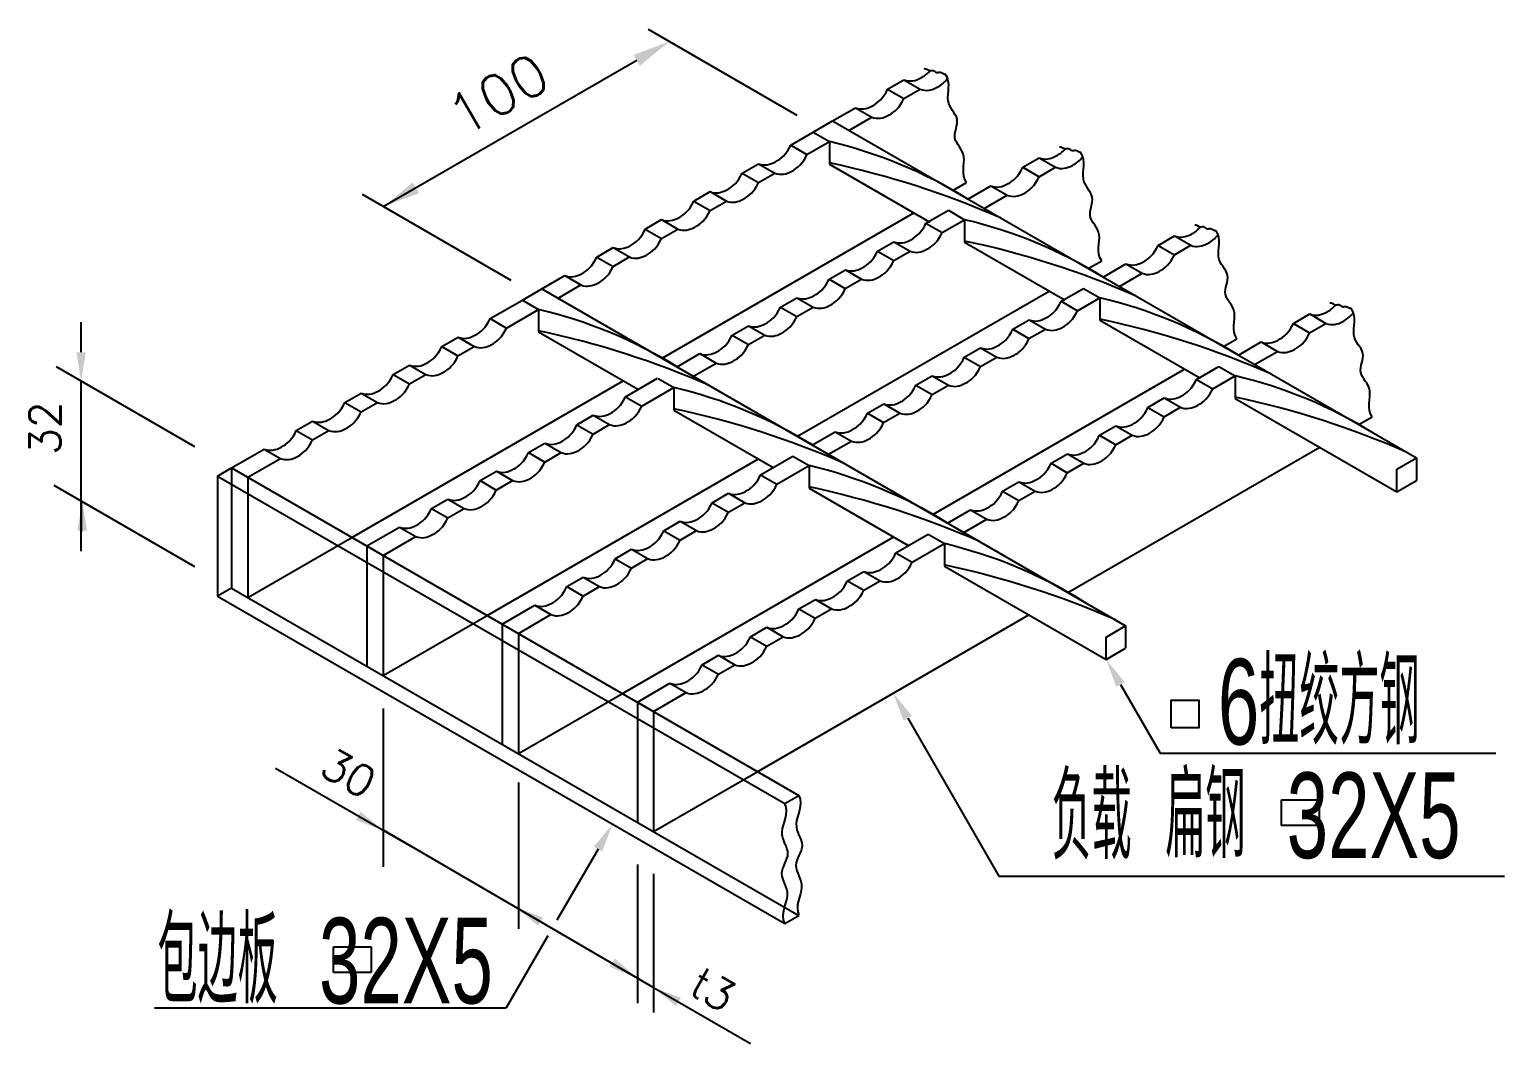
# Model space of a CAD drawing. Extents: x 148 to 221443, y -36682 to 6758.
# Drawn here: x 45783 to 47505, y -35720 to -34535 of the extents above; entities that cross this region are included whole.
import ezdxf
from ezdxf.enums import TextEntityAlignment as Align

# ---------------------------------------------------------------- set-up
doc = ezdxf.new("R2010")
doc.units = 0
doc.header["$LTSCALE"] = 10
doc.header["$MEASUREMENT"] = 0
for name, color, linetype in [('2', 4, 'Continuous'), ('3', 255, 'Continuous'), ('9', 6, 'Continuous')]:
    doc.layers.add(name, color=color, linetype=linetype)
doc.styles.add('HZ', font='ROMS.SHX', dxfattribs={"width": 0.75, "bigfont": 'GBCBIG.SHX'})
doc.styles.add('SIMPLEX', font='simplex.shx')

msp = doc.modelspace()

# ---------------------------------------------------------------- linework, layer by layer
for p, q in [((46784.7133, -34604.924), (46803.8087, -34593.8993)), ((46784.7133, -34604.924), (46803.8087, -34593.8993)), ((46784.7133, -34604.924), (46803.7051, -34615.8889)), ((46803.7051, -34615.8889), (46822.8005, -34604.8642)), ((46803.7051, -34615.8889), (46822.8005, -34604.8642)), ((46803.8087, -34593.8993), (46822.8005, -34604.8642)), ((46720.5072, -34641.9934), (46747.2162, -34626.573)), ((46739.499, -34652.9583), (46766.208, -34637.5379)), ((46747.2162, -34626.573), (46766.208, -34637.5379)), ((46671.5283, -34670.2714), (46697.7171, -34655.1513)), ((46697.7171, -34655.1513), (46720.5072, -34641.9934)), ((46697.7171, -34655.1513), (46709.1121, -34648.5724)), ((46697.7171, -34655.1513), (46716.7088, -34666.1162)), ((46720.5072, -34641.9934), (47402.2519, -35035.5989)), ((46671.5283, -34670.2714), (46690.5201, -34681.2363)), ((46690.5201, -34681.2363), (46716.7088, -34666.1162)), ((46716.7088, -34666.1162), (46716.7088, -34692.432)), ((46942.6663, -34696.1182), (46961.7616, -34685.0935)), ((46942.6663, -34696.1182), (46961.7616, -34685.0935)), ((46961.7616, -34685.0935), (46980.7534, -34696.0584)), ((46614.9358, -34702.9451), (46634.0312, -34691.9203)), ((46614.9358, -34702.9451), (46633.9276, -34713.91)), ((46633.9276, -34713.91), (46653.023, -34702.8853)), ((46634.0312, -34691.9203), (46653.023, -34702.8853)), ((46716.7088, -34692.432), (46834.1259, -34760.2228)), ((46942.6663, -34696.1182), (46961.6581, -34707.0831)), ((46961.6581, -34707.0831), (46980.7534, -34696.0584)), ((46961.6581, -34707.0831), (46980.7534, -34696.0584)), ((46558.3434, -34735.6188), (46577.4387, -34724.594)), ((46577.4387, -34724.594), (46596.4305, -34735.5589)), ((46861.0464, -34723.1338), (46876.7861, -34714.0464)), ((46878.4602, -34733.1876), (46905.1691, -34717.7672)), ((46905.1691, -34717.7672), (46924.1609, -34728.7321)), ((46558.3434, -34735.6188), (46577.3351, -34746.5837)), ((46577.3351, -34746.5837), (46596.4305, -34735.5589)), ((46897.4519, -34744.1525), (46924.1609, -34728.7321)), ((46501.7509, -34768.2924), (46520.8462, -34757.2677)), ((46520.8462, -34757.2677), (46539.838, -34768.2326)), ((46521.4915, -34919.1759), (46815.4661, -34749.4496)), ((46829.4813, -34761.4656), (46855.67, -34746.3455)), ((46848.4731, -34772.4305), (46874.6618, -34757.3104)), ((46855.67, -34746.3455), (46874.6618, -34757.3104)), ((46874.6618, -34757.3104), (46874.6618, -34783.6262)), ((46501.7509, -34768.2924), (46520.7427, -34779.2574)), ((46520.7427, -34779.2574), (46539.838, -34768.2326)), ((46829.4813, -34761.4656), (46848.4731, -34772.4305)), ((47100.6192, -34787.3124), (47119.7146, -34776.2877)), ((47100.6192, -34787.3124), (47119.7146, -34776.2877)), ((47119.7146, -34776.2877), (47138.7064, -34787.2526)), ((46445.1584, -34800.9661), (46464.2537, -34789.9414)), ((46464.2537, -34789.9414), (46483.2455, -34800.9063)), ((46772.8888, -34794.1392), (46791.9842, -34783.1145)), ((46772.8888, -34794.1392), (46791.8806, -34805.1042)), ((46791.8806, -34805.1042), (46810.976, -34794.0794)), ((46791.9842, -34783.1145), (46810.976, -34794.0794)), ((46874.6618, -34783.6262), (46992.0789, -34851.417)), ((47100.6192, -34787.3124), (47119.611, -34798.2773)), ((47119.611, -34798.2773), (47138.7064, -34787.2526)), ((47119.611, -34798.2773), (47138.7064, -34787.2526)), ((46445.1584, -34800.9661), (46464.1502, -34811.931)), ((46464.1502, -34811.931), (46483.2455, -34800.9063)), ((47018.9994, -34814.328), (47034.7391, -34805.2406)), ((47036.4131, -34824.3818), (47063.1221, -34808.9613)), ((47063.1221, -34808.9613), (47082.1139, -34819.9263)), ((46380.9523, -34838.0355), (46407.6613, -34822.6151)), ((46407.6613, -34822.6151), (46426.653, -34833.58)), ((46716.2963, -34826.8129), (46735.3917, -34815.7882)), ((46716.2963, -34826.8129), (46735.2881, -34837.7778)), ((46735.2881, -34837.7778), (46754.3835, -34826.7531)), ((46735.3917, -34815.7882), (46754.3835, -34826.7531)), ((47055.4049, -34835.3467), (47082.1139, -34819.9263)), ((46358.1621, -34851.1934), (46380.9523, -34838.0355)), ((46364.524, -34847.5204), (46380.9523, -34838.0355)), ((46380.9523, -34838.0355), (47062.6969, -35231.641)), ((46399.9441, -34849.0005), (46426.653, -34833.58)), ((46679.4444, -35010.3701), (46973.4191, -34840.6437)), ((46987.4343, -34852.6597), (47013.623, -34837.5397)), ((47013.623, -34837.5397), (47032.6148, -34848.5046)), ((46320.5783, -34872.8925), (46358.1621, -34851.1934)), ((46339.5701, -34883.8574), (46377.1539, -34862.1584)), ((46358.1621, -34851.1934), (46377.1539, -34862.1584)), ((46377.1539, -34862.1584), (46377.1539, -34888.4741)), ((46659.7038, -34859.4866), (46678.7992, -34848.4619)), ((46659.7038, -34859.4866), (46678.6956, -34870.4515)), ((46678.6956, -34870.4515), (46697.791, -34859.4268)), ((46678.7992, -34848.4619), (46697.791, -34859.4268)), ((46987.4343, -34852.6597), (47006.426, -34863.6247)), ((47006.426, -34863.6247), (47032.6148, -34848.5046)), ((47032.6148, -34848.5046), (47032.6148, -34874.8204)), ((46320.5783, -34872.8925), (46339.5701, -34883.8574)), ((46930.8418, -34885.3334), (46949.9371, -34874.3087)), ((46949.9371, -34874.3087), (46968.9289, -34885.2736)), ((47032.6148, -34874.8204), (47150.0318, -34942.6112)), ((47258.5722, -34878.5066), (47277.6676, -34867.4818)), ((47258.5722, -34878.5066), (47277.6676, -34867.4818)), ((47258.5722, -34878.5066), (47277.564, -34889.4715)), ((47277.564, -34889.4715), (47296.6593, -34878.4467)), ((47277.564, -34889.4715), (47296.6593, -34878.4467)), ((47277.6676, -34867.4818), (47296.6593, -34878.4467)), ((46263.9858, -34905.5661), (46283.0812, -34894.5414)), ((46283.0812, -34894.5414), (46302.073, -34905.5063)), ((46377.1539, -34888.4741), (46493.8063, -34955.8234)), ((46603.1113, -34892.1603), (46622.2067, -34881.1356)), ((46603.1113, -34892.1603), (46622.1031, -34903.1252)), ((46622.1031, -34903.1252), (46641.1985, -34892.1005)), ((46622.2067, -34881.1356), (46641.1985, -34892.1005)), ((46930.8418, -34885.3334), (46949.8336, -34896.2983)), ((46949.8336, -34896.2983), (46968.9289, -34885.2736)), ((47176.9523, -34905.5221), (47192.692, -34896.4348)), ((46263.9858, -34905.5661), (46282.9776, -34916.5311)), ((46282.9776, -34916.5311), (46302.073, -34905.5063)), ((46538.9052, -34929.2297), (46565.6142, -34913.8093)), ((46565.6142, -34913.8093), (46584.606, -34924.7742)), ((46874.2493, -34918.0071), (46893.3446, -34906.9824)), ((46893.3446, -34906.9824), (46912.3364, -34917.9473)), ((47194.3661, -34915.576), (47221.0751, -34900.1555)), ((47213.3579, -34926.5409), (47240.0669, -34911.1204)), ((47221.0751, -34900.1555), (47240.0669, -34911.1204)), ((46207.3934, -34938.2398), (46226.4887, -34927.2151)), ((46226.4887, -34927.2151), (46245.4805, -34938.18)), ((46557.897, -34940.1946), (46584.606, -34924.7742)), ((46837.3974, -35101.5643), (47131.372, -34931.8379)), ((46874.2493, -34918.0071), (46893.2411, -34928.972)), ((46893.2411, -34928.972), (46912.3364, -34917.9473)), ((47145.3872, -34943.8539), (47171.5759, -34928.7339)), ((47171.5759, -34928.7339), (47190.5677, -34939.6988)), ((46159.1464, -35128.3759), (46475.9112, -34945.4917)), ((46207.3934, -34938.2398), (46226.3851, -34949.2047)), ((46226.3851, -34949.2047), (46245.4805, -34938.18)), ((46478.5313, -34964.0866), (46516.1151, -34942.3876)), ((46516.6311, -34942.6855), (46535.1069, -34953.3525)), ((46817.6568, -34950.6808), (46836.7522, -34939.6561)), ((46836.7522, -34939.6561), (46855.7439, -34950.621)), ((47145.3872, -34943.8539), (47164.379, -34954.8188)), ((47164.379, -34954.8188), (47190.5677, -34939.6988)), ((47190.5677, -34939.6988), (47190.5677, -34966.0146)), ((46150.8009, -34970.9135), (46169.8962, -34959.8888)), ((46169.8962, -34959.8888), (46188.888, -34970.8537)), ((46478.5313, -34964.0866), (46497.5231, -34975.0515)), ((46497.5231, -34975.0515), (46535.1069, -34953.3525)), ((46535.1069, -34953.3525), (46535.1069, -34979.6683)), ((46817.6568, -34950.6808), (46836.6486, -34961.6457)), ((46836.6486, -34961.6457), (46855.7439, -34950.621)), ((47088.7947, -34976.5276), (47107.8901, -34965.5029)), ((47107.8901, -34965.5029), (47126.8819, -34976.4678)), ((47190.5677, -34966.0146), (47379.4617, -35075.0726)), ((46150.8009, -34970.9135), (46169.7927, -34981.8784)), ((46169.7927, -34981.8784), (46188.888, -34970.8537)), ((46535.1069, -34979.6683), (46651.71, -35046.9892)), ((46761.0643, -34983.3545), (46780.1597, -34972.3298)), ((46761.0643, -34983.3545), (46780.0561, -34994.3194)), ((46780.0561, -34994.3194), (46799.1515, -34983.2947)), ((46780.1597, -34972.3298), (46799.1515, -34983.2947)), ((47088.7947, -34976.5276), (47107.7865, -34987.4925)), ((47107.7865, -34987.4925), (47126.8819, -34976.4678)), ((46094.2084, -35003.5872), (46113.3037, -34992.5625)), ((46113.3037, -34992.5625), (46132.2955, -35003.5274)), ((46421.9388, -34996.7603), (46441.0342, -34985.7356)), ((46421.9388, -34996.7603), (46440.9306, -35007.7252)), ((46440.9306, -35007.7252), (46460.026, -34996.7005)), ((46441.0342, -34985.7356), (46460.026, -34996.7005)), ((47032.2022, -35009.2013), (47051.2976, -34998.1766)), ((47051.2976, -34998.1766), (47070.2894, -35009.1415)), ((47334.9053, -34996.7163), (47350.645, -34987.629)), ((46094.2084, -35003.5872), (46113.2002, -35014.5521)), ((46113.2002, -35014.5521), (46132.2955, -35003.5274)), ((46365.3463, -35029.434), (46384.4417, -35018.4093)), ((46384.4417, -35018.4093), (46403.4335, -35029.3742)), ((46696.8582, -35020.4239), (46723.5672, -35005.0035)), ((46715.85, -35031.3888), (46742.559, -35015.9684)), ((46723.5672, -35005.0035), (46742.559, -35015.9684)), ((47032.2022, -35009.2013), (47051.194, -35020.1662)), ((47051.194, -35020.1662), (47070.2894, -35009.1415)), ((46018.6072, -35047.2356), (46056.7113, -35025.2362)), ((46056.7113, -35025.2362), (46075.703, -35036.2011)), ((46365.3463, -35029.434), (46384.3381, -35040.3989)), ((46384.3381, -35040.3989), (46403.4335, -35029.3742)), ((46636.4843, -35055.2808), (46674.068, -35033.5818)), ((46674.068, -35033.5818), (46693.0598, -35044.5467)), ((46975.6098, -35041.875), (46994.7051, -35030.8503)), ((46994.7051, -35030.8503), (47013.6969, -35041.8152)), ((46995.3504, -35192.7584), (47289.325, -35023.0321)), ((46002.179, -35056.7204), (46018.6072, -35047.2356)), ((46018.6072, -35047.2356), (46681.1672, -35429.7648)), ((46037.599, -35058.2005), (46075.703, -35036.2011)), ((46308.7538, -35062.1077), (46327.8492, -35051.083)), ((46317.0994, -35219.5701), (46633.8642, -35036.6859)), ((46327.8492, -35051.083), (46346.841, -35062.0479)), ((46655.476, -35066.2457), (46693.0598, -35044.5467)), ((46693.0598, -35044.5467), (46693.0598, -35070.8625)), ((46975.6098, -35041.875), (46994.6015, -35052.8399)), ((46994.6015, -35052.8399), (47013.6969, -35041.8152)), ((46002.179, -35056.7204), (46664.739, -35439.2496)), ((46002.179, -35056.7204), (46002.179, -35197.0713)), ((46308.7538, -35062.1077), (46327.7456, -35073.0726)), ((46327.7456, -35073.0726), (46346.841, -35062.0479)), ((46636.4843, -35055.2808), (46655.476, -35066.2457)), ((46919.0173, -35074.5487), (46938.1126, -35063.524)), ((46938.1126, -35063.524), (46957.1044, -35074.4889)), ((46252.1613, -35094.7814), (46271.2567, -35083.7567)), ((46271.2567, -35083.7567), (46290.2485, -35094.7216)), ((46579.8918, -35087.9545), (46598.9871, -35076.9298)), ((46598.9871, -35076.9298), (46617.9789, -35087.8947)), ((46693.0598, -35070.8625), (46809.663, -35138.1834)), ((46919.0173, -35074.5487), (46938.0091, -35085.5136)), ((46938.0091, -35085.5136), (46957.1044, -35074.4889)), ((46252.1613, -35094.7814), (46271.1531, -35105.7463)), ((46271.1531, -35105.7463), (46290.2485, -35094.7216)), ((46579.8918, -35087.9545), (46598.8836, -35098.9194)), ((46598.8836, -35098.9194), (46617.9789, -35087.8947)), ((46854.8112, -35111.6181), (46881.5201, -35096.1977)), ((46881.5201, -35096.1977), (46900.5119, -35107.1626)), ((46176.5602, -35138.4298), (46214.6642, -35116.4304)), ((46214.6642, -35116.4304), (46233.656, -35127.3953)), ((46523.2993, -35120.6282), (46542.3946, -35109.6035)), ((46523.2993, -35120.6282), (46542.2911, -35131.5931)), ((46542.2911, -35131.5931), (46561.3864, -35120.5684)), ((46542.3946, -35109.6035), (46561.3864, -35120.5684)), ((46873.8029, -35122.583), (46900.5119, -35107.1626)), ((46176.5602, -35138.4298), (46195.5519, -35149.3947)), ((46195.5519, -35149.3947), (46233.656, -35127.3953)), ((46475.0523, -35310.7643), (46791.8171, -35127.8801)), ((46794.4372, -35146.475), (46832.021, -35124.776)), ((46813.429, -35157.4399), (46851.0128, -35135.7409)), ((46832.021, -35124.776), (46851.0128, -35135.7409)), ((46851.0128, -35135.7409), (46851.0128, -35162.0567)), ((46466.7068, -35153.3019), (46485.8022, -35142.2772)), ((46466.7068, -35153.3019), (46485.6986, -35164.2668)), ((46485.6986, -35164.2668), (46504.7939, -35153.2421)), ((46485.8022, -35142.2772), (46504.7939, -35153.2421)), ((46794.4372, -35146.475), (46813.429, -35157.4399)), ((46737.8447, -35179.1487), (46756.9401, -35168.124)), ((46756.9401, -35168.124), (46775.9319, -35179.0889)), ((46851.0128, -35162.0567), (47039.9068, -35271.1147)), ((46410.1143, -35185.9756), (46429.2097, -35174.9509)), ((46410.1143, -35185.9756), (46429.1061, -35196.9405)), ((46429.1061, -35196.9405), (46448.2015, -35185.9158)), ((46429.2097, -35174.9509), (46448.2015, -35185.9158)), ((46737.8447, -35179.1487), (46756.8365, -35190.1136)), ((46756.8365, -35190.1136), (46775.9319, -35179.0889)), ((46002.179, -35197.0713), (46664.739, -35579.6005)), ((46334.5131, -35229.6239), (46372.6172, -35207.6245)), ((46372.6172, -35207.6245), (46391.609, -35218.5895)), ((46681.2522, -35211.8224), (46700.3476, -35200.7977)), ((46700.3476, -35200.7977), (46719.3394, -35211.7626)), ((46353.5049, -35240.5889), (46391.609, -35218.5895)), ((46633.0053, -35401.9585), (46949.7701, -35219.0742)), ((46681.2522, -35211.8224), (46700.244, -35222.7873)), ((46700.244, -35222.7873), (46719.3394, -35211.7626)), ((46334.5131, -35229.6239), (46353.5049, -35240.5889)), ((46624.6598, -35244.4961), (46643.7551, -35233.4714)), ((46643.7551, -35233.4714), (46662.7469, -35244.4363)), ((46624.6598, -35244.4961), (46643.6515, -35255.461)), ((46643.6515, -35255.461), (46662.7469, -35244.4363)), ((46568.0673, -35277.1698), (46587.1626, -35266.145)), ((46587.1626, -35266.145), (46606.1544, -35277.11)), ((46568.0673, -35277.1698), (46587.0591, -35288.1347)), ((46587.0591, -35288.1347), (46606.1544, -35277.11)), ((46492.4661, -35320.8181), (46530.5701, -35298.8187)), ((46511.4579, -35331.783), (46549.5619, -35309.7836)), ((46530.5701, -35298.8187), (46549.5619, -35309.7836)), ((46492.4661, -35320.8181), (46511.4579, -35331.783))]:
    msp.add_line(p, q)
at = {"color": 3, "linetype": 'Continuous'}
msp.add_line((46137.7013, -35606.7198), (46181.615, -35606.7198), dxfattribs=at)
for centre, radius, start, end in [((46589.7594, -35200.8491), 549.5957, 58.3117847, 76.6448125), ((46503.8444, -35697.8069), 1029.0295, 66.3618151, 78.0616321), ((46747.7123, -35292.0433), 549.5957, 58.3117847, 76.6448125), ((46661.7974, -35789.0011), 1029.0295, 66.3618151, 78.0616321), ((46250.2044, -35396.8913), 549.5957, 58.3117847, 76.6448125), ((46905.6653, -35383.2375), 549.5957, 58.3117847, 76.6448125), ((46819.7503, -35880.1953), 1029.0295, 66.3618151, 78.0616321), ((46164.2895, -35893.849), 1029.0295, 66.3618151, 78.0616321), ((47063.6183, -35474.4317), 549.5957, 58.3117847, 76.6448125), ((46408.1574, -35488.0854), 549.5957, 58.3117847, 76.6448125), ((46977.7033, -35971.3895), 1029.0295, 66.3618151, 78.0616321), ((46322.2425, -35985.0432), 1029.0295, 66.3618151, 78.0616321), ((46566.1104, -35579.2796), 549.5957, 58.3117847, 76.6448125), ((46480.1954, -36076.2374), 1029.0295, 66.3618151, 78.0616321), ((46724.0633, -35670.4738), 549.5957, 58.3117847, 76.6448125), ((46638.1484, -36167.4316), 1029.0295, 66.3618151, 78.0616321)]:
    msp.add_arc(centre, radius, start, end)
for points, knots in [([(46803.8087, -34593.8993), (46810.7415, -34596.6527), (46821.2449, -34594.038), (46830.8521, -34587.2109), (46834.1196, -34583.5584)], [0, 0, 0, 0, 11.188083586, 17.88345538, 17.88345538, 17.88345538, 17.88345538]), ([(46747.2162, -34626.573), (46754.149, -34629.3264), (46767.8388, -34625.9185), (46780.0061, -34615.3547), (46784.7133, -34604.924)], [0, 0, 0, 0, 11.188083586, 23.308698872, 23.308698872, 23.308698872, 23.308698872]), ([(46822.8005, -34604.8642), (46829.7332, -34607.6176), (46840.9098, -34604.8354), (46851.0715, -34597.2836), (46854.7593, -34592.5488)], [0, 0, 0, 0, 11.188083586, 19.029463848, 19.029463848, 19.029463848, 19.029463848]), ([(46766.208, -34637.5379), (46773.1408, -34640.2913), (46786.8306, -34636.8834), (46798.9979, -34626.3196), (46803.7051, -34615.8889)], [0, 0, 0, 0, 11.188083586, 23.308698872, 23.308698872, 23.308698872, 23.308698872]), ([(46634.0312, -34691.9203), (46640.964, -34694.6738), (46654.6539, -34691.2659), (46666.8211, -34680.7021), (46671.5283, -34670.2714)], [0, 0, 0, 0, 11.188083586, 23.308698872, 23.308698872, 23.308698872, 23.308698872]), ([(46653.023, -34702.8853), (46659.9558, -34705.6387), (46673.6456, -34702.2308), (46685.8129, -34691.667), (46690.5201, -34681.2363)], [0, 0, 0, 0, 11.188083586, 23.308698872, 23.308698872, 23.308698872, 23.308698872]), ([(46961.7616, -34685.0935), (46968.6944, -34687.8469), (46979.1979, -34685.2322), (46988.8051, -34678.4051), (46992.0726, -34674.7526)], [0, 0, 0, 0, 11.188083586, 17.88345538, 17.88345538, 17.88345538, 17.88345538]), ([(46980.7534, -34696.0584), (46987.6862, -34698.8118), (46998.8627, -34696.0296), (47009.0245, -34688.4777), (47012.7123, -34683.743)], [0, 0, 0, 0, 11.188083586, 19.029463848, 19.029463848, 19.029463848, 19.029463848]), ([(46577.4387, -34724.594), (46584.3715, -34727.3475), (46598.0614, -34723.9396), (46610.2286, -34713.3758), (46614.9358, -34702.9451)], [0, 0, 0, 0, 11.188083586, 23.308698872, 23.308698872, 23.308698872, 23.308698872]), ([(46905.1691, -34717.7672), (46912.1019, -34720.5206), (46925.7918, -34717.1127), (46937.9591, -34706.5489), (46942.6663, -34696.1182)], [0, 0, 0, 0, 11.188083586, 23.308698872, 23.308698872, 23.308698872, 23.308698872]), ([(46924.1609, -34728.7321), (46931.0937, -34731.4855), (46944.7836, -34728.0776), (46956.9509, -34717.5138), (46961.6581, -34707.0831)], [0, 0, 0, 0, 11.188083586, 23.308698872, 23.308698872, 23.308698872, 23.308698872]), ([(46596.4305, -34735.5589), (46603.3633, -34738.3124), (46617.0531, -34734.9045), (46629.2204, -34724.3407), (46633.9276, -34713.91)], [0, 0, 0, 0, 11.188083586, 23.308698872, 23.308698872, 23.308698872, 23.308698872]), ([(46520.8462, -34757.2677), (46527.779, -34760.0212), (46541.4689, -34756.6133), (46553.6362, -34746.0495), (46558.3434, -34735.6188)], [0, 0, 0, 0, 11.188083586, 23.308698872, 23.308698872, 23.308698872, 23.308698872]), ([(46539.838, -34768.2326), (46546.7708, -34770.9861), (46560.4607, -34767.5782), (46572.6279, -34757.0144), (46577.3351, -34746.5837)], [0, 0, 0, 0, 11.188083586, 23.308698872, 23.308698872, 23.308698872, 23.308698872]), ([(46464.2537, -34789.9414), (46471.1865, -34792.6948), (46484.8764, -34789.287), (46497.0437, -34778.7231), (46501.7509, -34768.2924)], [0, 0, 0, 0, 11.188083586, 23.308698872, 23.308698872, 23.308698872, 23.308698872]), ([(46791.9842, -34783.1145), (46798.917, -34785.868), (46812.6068, -34782.4601), (46824.7741, -34771.8963), (46829.4813, -34761.4656)], [0, 0, 0, 0, 11.188083586, 23.308698872, 23.308698872, 23.308698872, 23.308698872]), ([(46810.976, -34794.0794), (46817.9087, -34796.8329), (46831.5986, -34793.425), (46843.7659, -34782.8612), (46848.4731, -34772.4305)], [0, 0, 0, 0, 11.188083586, 23.308698872, 23.308698872, 23.308698872, 23.308698872]), ([(47119.7146, -34776.2877), (47126.6474, -34779.0411), (47137.1508, -34776.4264), (47146.758, -34769.5993), (47150.0256, -34765.9468)], [0, 0, 0, 0, 11.188083586, 17.88345538, 17.88345538, 17.88345538, 17.88345538]), ([(47138.7064, -34787.2526), (47145.6392, -34790.006), (47156.8157, -34787.2238), (47166.9774, -34779.6719), (47170.6653, -34774.9372)], [0, 0, 0, 0, 11.188083586, 19.029463848, 19.029463848, 19.029463848, 19.029463848]), ([(46483.2455, -34800.9063), (46490.1783, -34803.6598), (46503.8682, -34800.2519), (46516.0355, -34789.6881), (46520.7427, -34779.2574)], [0, 0, 0, 0, 11.188083586, 23.308698872, 23.308698872, 23.308698872, 23.308698872]), ([(46735.3917, -34815.7882), (46742.3245, -34818.5417), (46756.0143, -34815.1338), (46768.1816, -34804.57), (46772.8888, -34794.1392)], [0, 0, 0, 0, 11.188083586, 23.308698872, 23.308698872, 23.308698872, 23.308698872]), ([(47063.1221, -34808.9613), (47070.0549, -34811.7148), (47083.7448, -34808.3069), (47095.912, -34797.7431), (47100.6192, -34787.3124)], [0, 0, 0, 0, 11.188083586, 23.308698872, 23.308698872, 23.308698872, 23.308698872]), ([(46407.6613, -34822.6151), (46414.594, -34825.3685), (46428.2839, -34821.9606), (46440.4512, -34811.3968), (46445.1584, -34800.9661)], [0, 0, 0, 0, 11.188083586, 23.308698872, 23.308698872, 23.308698872, 23.308698872]), ([(46426.653, -34833.58), (46433.5858, -34836.3334), (46447.2757, -34832.9256), (46459.443, -34822.3617), (46464.1502, -34811.931)], [0, 0, 0, 0, 11.188083586, 23.308698872, 23.308698872, 23.308698872, 23.308698872]), ([(46754.3835, -34826.7531), (46761.3163, -34829.5066), (46775.0061, -34826.0987), (46787.1734, -34815.5349), (46791.8806, -34805.1042)], [0, 0, 0, 0, 11.188083586, 23.308698872, 23.308698872, 23.308698872, 23.308698872]), ([(47082.1139, -34819.9263), (47089.0467, -34822.6797), (47102.7365, -34819.2718), (47114.9038, -34808.708), (47119.611, -34798.2773)], [0, 0, 0, 0, 11.188083586, 23.308698872, 23.308698872, 23.308698872, 23.308698872]), ([(46678.7992, -34848.4619), (46685.732, -34851.2153), (46699.4218, -34847.8075), (46711.5891, -34837.2436), (46716.2963, -34826.8129)], [0, 0, 0, 0, 11.188083586, 23.308698872, 23.308698872, 23.308698872, 23.308698872]), ([(46697.791, -34859.4268), (46704.7238, -34862.1803), (46718.4136, -34858.7724), (46730.5809, -34848.2086), (46735.2881, -34837.7778)], [0, 0, 0, 0, 11.188083586, 23.308698872, 23.308698872, 23.308698872, 23.308698872]), ([(46622.2067, -34881.1356), (46629.1395, -34883.889), (46642.8293, -34880.4811), (46654.9966, -34869.9173), (46659.7038, -34859.4866)], [0, 0, 0, 0, 11.188083586, 23.308698872, 23.308698872, 23.308698872, 23.308698872]), ([(46949.9371, -34874.3087), (46956.8699, -34877.0621), (46970.5598, -34873.6543), (46982.7271, -34863.0905), (46987.4343, -34852.6597)], [0, 0, 0, 0, 11.188083586, 23.308698872, 23.308698872, 23.308698872, 23.308698872]), ([(47277.6676, -34867.4818), (47284.6003, -34870.2353), (47295.1038, -34867.6206), (47304.711, -34860.7935), (47307.9785, -34857.1409)], [0, 0, 0, 0, 11.188083586, 17.88345538, 17.88345538, 17.88345538, 17.88345538]), ([(46283.0812, -34894.5414), (46290.014, -34897.2949), (46303.7039, -34893.887), (46315.8711, -34883.3232), (46320.5783, -34872.8925)], [0, 0, 0, 0, 11.188083586, 23.308698872, 23.308698872, 23.308698872, 23.308698872]), ([(46641.1985, -34892.1005), (46648.1313, -34894.8539), (46661.8211, -34891.4461), (46673.9884, -34880.8822), (46678.6956, -34870.4515)], [0, 0, 0, 0, 11.188083586, 23.308698872, 23.308698872, 23.308698872, 23.308698872]), ([(46968.9289, -34885.2736), (46975.8617, -34888.0271), (46989.5516, -34884.6192), (47001.7188, -34874.0554), (47006.426, -34863.6247)], [0, 0, 0, 0, 11.188083586, 23.308698872, 23.308698872, 23.308698872, 23.308698872]), ([(47221.0751, -34900.1555), (47228.0079, -34902.909), (47241.6977, -34899.5011), (47253.865, -34888.9373), (47258.5722, -34878.5066)], [0, 0, 0, 0, 11.188083586, 23.308698872, 23.308698872, 23.308698872, 23.308698872]), ([(47296.6593, -34878.4467), (47303.5921, -34881.2002), (47314.7687, -34878.4179), (47324.9304, -34870.8661), (47328.6182, -34866.1314)], [0, 0, 0, 0, 11.188083586, 19.029463848, 19.029463848, 19.029463848, 19.029463848]), ([(46302.073, -34905.5063), (46309.0058, -34908.2598), (46322.6956, -34904.8519), (46334.8629, -34894.2881), (46339.5701, -34883.8574)], [0, 0, 0, 0, 11.188083586, 23.308698872, 23.308698872, 23.308698872, 23.308698872]), ([(46565.6142, -34913.8093), (46572.547, -34916.5627), (46586.2369, -34913.1548), (46598.4041, -34902.591), (46603.1113, -34892.1603)], [0, 0, 0, 0, 11.188083586, 23.308698872, 23.308698872, 23.308698872, 23.308698872]), ([(46893.3446, -34906.9824), (46900.2774, -34909.7358), (46913.9673, -34906.328), (46926.1346, -34895.7641), (46930.8418, -34885.3334)], [0, 0, 0, 0, 11.188083586, 23.308698872, 23.308698872, 23.308698872, 23.308698872]), ([(46912.3364, -34917.9473), (46919.2692, -34920.7008), (46932.9591, -34917.2929), (46945.1264, -34906.7291), (46949.8336, -34896.2983)], [0, 0, 0, 0, 11.188083586, 23.308698872, 23.308698872, 23.308698872, 23.308698872]), ([(47240.0669, -34911.1204), (47246.9996, -34913.8739), (47260.6895, -34910.466), (47272.8568, -34899.9022), (47277.564, -34889.4715)], [0, 0, 0, 0, 11.188083586, 23.308698872, 23.308698872, 23.308698872, 23.308698872]), ([(46226.4887, -34927.2151), (46233.4215, -34929.9685), (46247.1114, -34926.5607), (46259.2786, -34915.9968), (46263.9858, -34905.5661)], [0, 0, 0, 0, 11.188083586, 23.308698872, 23.308698872, 23.308698872, 23.308698872]), ([(46584.606, -34924.7742), (46591.5388, -34927.5276), (46605.2286, -34924.1197), (46617.3959, -34913.5559), (46622.1031, -34903.1252)], [0, 0, 0, 0, 11.188083586, 23.308698872, 23.308698872, 23.308698872, 23.308698872]), ([(46245.4805, -34938.18), (46252.4133, -34940.9335), (46266.1031, -34937.5256), (46278.2704, -34926.9618), (46282.9776, -34916.5311)], [0, 0, 0, 0, 11.188083586, 23.308698872, 23.308698872, 23.308698872, 23.308698872]), ([(46836.7522, -34939.6561), (46843.6849, -34942.4095), (46857.3748, -34939.0016), (46869.5421, -34928.4378), (46874.2493, -34918.0071)], [0, 0, 0, 0, 11.188083586, 23.308698872, 23.308698872, 23.308698872, 23.308698872]), ([(46855.7439, -34950.621), (46862.6767, -34953.3744), (46876.3666, -34949.9666), (46888.5339, -34939.4027), (46893.2411, -34928.972)], [0, 0, 0, 0, 11.188083586, 23.308698872, 23.308698872, 23.308698872, 23.308698872]), ([(46169.8962, -34959.8888), (46176.829, -34962.6422), (46190.5189, -34959.2343), (46202.6862, -34948.6705), (46207.3934, -34938.2398)], [0, 0, 0, 0, 11.188083586, 23.308698872, 23.308698872, 23.308698872, 23.308698872]), ([(46188.888, -34970.8537), (46195.8208, -34973.6071), (46209.5107, -34970.1993), (46221.6779, -34959.6355), (46226.3851, -34949.2047)], [0, 0, 0, 0, 11.188083586, 23.308698872, 23.308698872, 23.308698872, 23.308698872]), ([(47107.8901, -34965.5029), (47114.8229, -34968.2563), (47128.5127, -34964.8484), (47140.68, -34954.2846), (47145.3872, -34943.8539)], [0, 0, 0, 0, 11.188083586, 23.308698872, 23.308698872, 23.308698872, 23.308698872]), ([(46441.0342, -34985.7356), (46447.967, -34988.489), (46461.6568, -34985.0812), (46473.8241, -34974.5173), (46478.5313, -34964.0866)], [0, 0, 0, 0, 11.188083586, 23.308698872, 23.308698872, 23.308698872, 23.308698872]), ([(46780.1597, -34972.3298), (46787.0925, -34975.0832), (46800.7823, -34971.6753), (46812.9496, -34961.1115), (46817.6568, -34950.6808)], [0, 0, 0, 0, 11.188083586, 23.308698872, 23.308698872, 23.308698872, 23.308698872]), ([(46799.1515, -34983.2947), (46806.0842, -34986.0481), (46819.7741, -34982.6402), (46831.9414, -34972.0764), (46836.6486, -34961.6457)], [0, 0, 0, 0, 11.188083586, 23.308698872, 23.308698872, 23.308698872, 23.308698872]), ([(47126.8819, -34976.4678), (47133.8147, -34979.2212), (47147.5045, -34975.8134), (47159.6718, -34965.2496), (47164.379, -34954.8188)], [0, 0, 0, 0, 11.188083586, 23.308698872, 23.308698872, 23.308698872, 23.308698872]), ([(46113.3037, -34992.5625), (46120.2365, -34995.3159), (46133.9264, -34991.908), (46146.0937, -34981.3442), (46150.8009, -34970.9135)], [0, 0, 0, 0, 11.188083586, 23.308698872, 23.308698872, 23.308698872, 23.308698872]), ([(46132.2955, -35003.5274), (46139.2283, -35006.2808), (46152.9182, -35002.8729), (46165.0855, -34992.3091), (46169.7927, -34981.8784)], [0, 0, 0, 0, 11.188083586, 23.308698872, 23.308698872, 23.308698872, 23.308698872]), ([(46460.026, -34996.7005), (46466.9587, -34999.454), (46480.6486, -34996.0461), (46492.8159, -34985.4823), (46497.5231, -34975.0515)], [0, 0, 0, 0, 11.188083586, 23.308698872, 23.308698872, 23.308698872, 23.308698872]), ([(46723.5672, -35005.0035), (46730.5, -35007.7569), (46744.1898, -35004.349), (46756.3571, -34993.7852), (46761.0643, -34983.3545)], [0, 0, 0, 0, 11.188083586, 23.308698872, 23.308698872, 23.308698872, 23.308698872]), ([(47051.2976, -34998.1766), (47058.2304, -35000.93), (47071.9202, -34997.5221), (47084.0875, -34986.9583), (47088.7947, -34976.5276)], [0, 0, 0, 0, 11.188083586, 23.308698872, 23.308698872, 23.308698872, 23.308698872]), ([(46384.4417, -35018.4093), (46391.3745, -35021.1627), (46405.0643, -35017.7548), (46417.2316, -35007.191), (46421.9388, -34996.7603)], [0, 0, 0, 0, 11.188083586, 23.308698872, 23.308698872, 23.308698872, 23.308698872]), ([(46742.559, -35015.9684), (46749.4918, -35018.7218), (46763.1816, -35015.3139), (46775.3489, -35004.7501), (46780.0561, -34994.3194)], [0, 0, 0, 0, 11.188083586, 23.308698872, 23.308698872, 23.308698872, 23.308698872]), ([(47070.2894, -35009.1415), (47077.2222, -35011.8949), (47090.912, -35008.487), (47103.0793, -34997.9232), (47107.7865, -34987.4925)], [0, 0, 0, 0, 11.188083586, 23.308698872, 23.308698872, 23.308698872, 23.308698872]), ([(46056.7113, -35025.2362), (46063.644, -35027.9896), (46077.3339, -35024.5817), (46089.5012, -35014.0179), (46094.2084, -35003.5872)], [0, 0, 0, 0, 11.188083586, 23.308698872, 23.308698872, 23.308698872, 23.308698872]), ([(46075.703, -35036.2011), (46082.6358, -35038.9545), (46096.3257, -35035.5466), (46108.493, -35024.9828), (46113.2002, -35014.5521)], [0, 0, 0, 0, 11.188083586, 23.308698872, 23.308698872, 23.308698872, 23.308698872]), ([(46403.4335, -35029.3742), (46410.3663, -35032.1276), (46424.0561, -35028.7198), (46436.2234, -35018.1559), (46440.9306, -35007.7252)], [0, 0, 0, 0, 11.188083586, 23.308698872, 23.308698872, 23.308698872, 23.308698872]), ([(46994.7051, -35030.8503), (47001.6379, -35033.6037), (47015.3278, -35030.1958), (47027.495, -35019.632), (47032.2022, -35009.2013)], [0, 0, 0, 0, 11.188083586, 23.308698872, 23.308698872, 23.308698872, 23.308698872]), ([(46327.8492, -35051.083), (46334.782, -35053.8364), (46348.4718, -35050.4285), (46360.6391, -35039.8647), (46365.3463, -35029.434)], [0, 0, 0, 0, 11.188083586, 23.308698872, 23.308698872, 23.308698872, 23.308698872]), ([(47013.6969, -35041.8152), (47020.6297, -35044.5686), (47034.3195, -35041.1607), (47046.4868, -35030.5969), (47051.194, -35020.1662)], [0, 0, 0, 0, 11.188083586, 23.308698872, 23.308698872, 23.308698872, 23.308698872]), ([(46346.841, -35062.0479), (46353.7738, -35064.8013), (46367.4636, -35061.3934), (46379.6309, -35050.8296), (46384.3381, -35040.3989)], [0, 0, 0, 0, 11.188083586, 23.308698872, 23.308698872, 23.308698872, 23.308698872]), ([(46938.1126, -35063.524), (46945.0454, -35066.2774), (46958.7353, -35062.8695), (46970.9026, -35052.3057), (46975.6098, -35041.875)], [0, 0, 0, 0, 11.188083586, 23.308698872, 23.308698872, 23.308698872, 23.308698872]), ([(46957.1044, -35074.4889), (46964.0372, -35077.2423), (46977.7271, -35073.8344), (46989.8943, -35063.2706), (46994.6015, -35052.8399)], [0, 0, 0, 0, 11.188083586, 23.308698872, 23.308698872, 23.308698872, 23.308698872]), ([(46271.2567, -35083.7567), (46278.1895, -35086.5101), (46291.8793, -35083.1022), (46304.0466, -35072.5384), (46308.7538, -35062.1077)], [0, 0, 0, 0, 11.188083586, 23.308698872, 23.308698872, 23.308698872, 23.308698872]), ([(46598.9871, -35076.9298), (46605.9199, -35079.6832), (46619.6098, -35076.2753), (46631.7771, -35065.7115), (46636.4843, -35055.2808)], [0, 0, 0, 0, 11.188083586, 23.308698872, 23.308698872, 23.308698872, 23.308698872]), ([(46617.9789, -35087.8947), (46624.9117, -35090.6481), (46638.6016, -35087.2403), (46650.7688, -35076.6764), (46655.476, -35066.2457)], [0, 0, 0, 0, 11.188083586, 23.308698872, 23.308698872, 23.308698872, 23.308698872]), ([(46290.2485, -35094.7216), (46297.1813, -35097.475), (46310.8711, -35094.0671), (46323.0384, -35083.5033), (46327.7456, -35073.0726)], [0, 0, 0, 0, 11.188083586, 23.308698872, 23.308698872, 23.308698872, 23.308698872]), ([(46881.5201, -35096.1977), (46888.4529, -35098.9511), (46902.1428, -35095.5432), (46914.3101, -35084.9794), (46919.0173, -35074.5487)], [0, 0, 0, 0, 11.188083586, 23.308698872, 23.308698872, 23.308698872, 23.308698872]), ([(46900.5119, -35107.1626), (46907.4447, -35109.916), (46921.1346, -35106.5081), (46933.3019, -35095.9443), (46938.0091, -35085.5136)], [0, 0, 0, 0, 11.188083586, 23.308698872, 23.308698872, 23.308698872, 23.308698872]), ([(46214.6642, -35116.4304), (46221.597, -35119.1838), (46235.2869, -35115.7759), (46247.4541, -35105.2121), (46252.1613, -35094.7814)], [0, 0, 0, 0, 11.188083586, 23.308698872, 23.308698872, 23.308698872, 23.308698872]), ([(46542.3946, -35109.6035), (46549.3274, -35112.3569), (46563.0173, -35108.949), (46575.1846, -35098.3852), (46579.8918, -35087.9545)], [0, 0, 0, 0, 11.188083586, 23.308698872, 23.308698872, 23.308698872, 23.308698872]), ([(46561.3864, -35120.5684), (46568.3192, -35123.3218), (46582.0091, -35119.9139), (46594.1764, -35109.3501), (46598.8836, -35098.9194)], [0, 0, 0, 0, 11.188083586, 23.308698872, 23.308698872, 23.308698872, 23.308698872]), ([(46233.656, -35127.3953), (46240.5888, -35130.1487), (46254.2786, -35126.7408), (46266.4459, -35116.177), (46271.1531, -35105.7463)], [0, 0, 0, 0, 11.188083586, 23.308698872, 23.308698872, 23.308698872, 23.308698872]), ([(46485.8022, -35142.2772), (46492.7349, -35145.0306), (46506.4248, -35141.6227), (46518.5921, -35131.0589), (46523.2993, -35120.6282)], [0, 0, 0, 0, 11.188083586, 23.308698872, 23.308698872, 23.308698872, 23.308698872]), ([(46504.7939, -35153.2421), (46511.7267, -35155.9955), (46525.4166, -35152.5876), (46537.5839, -35142.0238), (46542.2911, -35131.5931)], [0, 0, 0, 0, 11.188083586, 23.308698872, 23.308698872, 23.308698872, 23.308698872]), ([(46429.2097, -35174.9509), (46436.1425, -35177.7043), (46449.8323, -35174.2964), (46461.9996, -35163.7326), (46466.7068, -35153.3019)], [0, 0, 0, 0, 11.188083586, 23.308698872, 23.308698872, 23.308698872, 23.308698872]), ([(46756.9401, -35168.124), (46763.8729, -35170.8774), (46777.5627, -35167.4695), (46789.73, -35156.9057), (46794.4372, -35146.475)], [0, 0, 0, 0, 11.188083586, 23.308698872, 23.308698872, 23.308698872, 23.308698872]), ([(46448.2015, -35185.9158), (46455.1342, -35188.6692), (46468.8241, -35185.2613), (46480.9914, -35174.6975), (46485.6986, -35164.2668)], [0, 0, 0, 0, 11.188083586, 23.308698872, 23.308698872, 23.308698872, 23.308698872]), ([(46775.9319, -35179.0889), (46782.8647, -35181.8423), (46796.5545, -35178.4344), (46808.7218, -35167.8706), (46813.429, -35157.4399)], [0, 0, 0, 0, 11.188083586, 23.308698872, 23.308698872, 23.308698872, 23.308698872]), ([(46372.6172, -35207.6245), (46379.55, -35210.378), (46393.2398, -35206.9701), (46405.4071, -35196.4063), (46410.1143, -35185.9756)], [0, 0, 0, 0, 11.188083586, 23.308698872, 23.308698872, 23.308698872, 23.308698872]), ([(46700.3476, -35200.7977), (46707.2804, -35203.5511), (46720.9702, -35200.1432), (46733.1375, -35189.5794), (46737.8447, -35179.1487)], [0, 0, 0, 0, 11.188083586, 23.308698872, 23.308698872, 23.308698872, 23.308698872]), ([(46719.3394, -35211.7626), (46726.2722, -35214.516), (46739.962, -35211.1081), (46752.1293, -35200.5443), (46756.8365, -35190.1136)], [0, 0, 0, 0, 11.188083586, 23.308698872, 23.308698872, 23.308698872, 23.308698872]), ([(46391.609, -35218.5895), (46398.5418, -35221.3429), (46412.2316, -35217.935), (46424.3989, -35207.3712), (46429.1061, -35196.9405)], [0, 0, 0, 0, 11.188083586, 23.308698872, 23.308698872, 23.308698872, 23.308698872]), ([(46643.7551, -35233.4714), (46650.6879, -35236.2248), (46664.3778, -35232.8169), (46676.545, -35222.2531), (46681.2522, -35211.8224)], [0, 0, 0, 0, 11.188083586, 23.308698872, 23.308698872, 23.308698872, 23.308698872]), ([(46662.7469, -35244.4363), (46669.6797, -35247.1897), (46683.3695, -35243.7818), (46695.5368, -35233.218), (46700.244, -35222.7873)], [0, 0, 0, 0, 11.188083586, 23.308698872, 23.308698872, 23.308698872, 23.308698872]), ([(46587.1626, -35266.145), (46594.0954, -35268.8985), (46607.7853, -35265.4906), (46619.9526, -35254.9268), (46624.6598, -35244.4961)], [0, 0, 0, 0, 11.188083586, 23.308698872, 23.308698872, 23.308698872, 23.308698872]), ([(46606.1544, -35277.11), (46613.0872, -35279.8634), (46626.7771, -35276.4555), (46638.9443, -35265.8917), (46643.6515, -35255.461)], [0, 0, 0, 0, 11.188083586, 23.308698872, 23.308698872, 23.308698872, 23.308698872]), ([(46530.5701, -35298.8187), (46537.5029, -35301.5722), (46551.1928, -35298.1643), (46563.3601, -35287.6005), (46568.0673, -35277.1698)], [0, 0, 0, 0, 11.188083586, 23.308698872, 23.308698872, 23.308698872, 23.308698872]), ([(46549.5619, -35309.7836), (46556.4947, -35312.5371), (46570.1846, -35309.1292), (46582.3519, -35298.5654), (46587.0591, -35288.1347)], [0, 0, 0, 0, 11.188083586, 23.308698872, 23.308698872, 23.308698872, 23.308698872])]:
    msp.add_open_spline(points, degree=3, knots=knots)
at = {"layer": '2', "color": 3, "linetype": 'Continuous'}
for p, q in [((46679.1757, -34635.4693), (46505.4441, -34535.1653)), ((46195.819, -34742.0547), (46491.8194, -34571.1588)), ((46345.1917, -34828.295), (46171.4601, -34727.991)), ((45842.9187, -34912.2071), (45842.9187, -34877.1465)), ((45975.8632, -35022.5573), (45814.2696, -34929.2612)), ((45842.9187, -35144.4498), (45842.9187, -34945.8018)), ((45975.8632, -35162.9082), (45811.4235, -35067.9689)), ((45842.9187, -35086.8992), (45842.9187, -35121.9599)), ((47056.7041, -35300.2085), (47103.0797, -35380.5334)), ((46195.5519, -35328.3775), (46195.5519, -35513.2133)), ((46808.185, -35339.6102), (46914.7196, -35524.1336)), ((47103.0797, -35380.5334), (47494.9847, -35380.5334)), ((46070.0725, -35398.1011), (46228.6752, -35489.6705)), ((46353.5049, -35414.5416), (46353.5049, -35585.719)), ((47244.6228, -35435.1187), (47288.5364, -35435.1187)), ((47244.6228, -35465.1142), (47244.6228, -35435.1187)), ((47288.5364, -35435.1187), (47288.5364, -35465.1142)), ((47288.5364, -35465.1142), (47244.6228, -35465.1142)), ((46195.5519, -35470.1975), (46492.4661, -35643.2876)), ((46446.5904, -35492.4441), (46398.5958, -35575.5733)), ((46492.4661, -35510.5255), (46492.4661, -35672.357)), ((46511.4579, -35521.4905), (46511.4579, -35683.3219)), ((46914.7196, -35524.1336), (47505.1385, -35524.1336)), ((46388.0635, -35593.7598), (46339.4701, -35677.982)), ((46137.7013, -35636.7154), (46137.7013, -35606.7198)), ((46181.615, -35606.7198), (46181.615, -35636.7154)), ((46181.615, -35636.7154), (46137.7013, -35636.7154)), ((46492.4661, -35643.2876), (46511.4579, -35654.2525)), ((46511.4579, -35654.2525), (46624.6489, -35719.6034)), ((45928.5137, -35677.982), (46339.4701, -35677.982))]:
    msp.add_line(p, q, dxfattribs=at)
msp.add_lwpolyline([(47115.8779, -35350.7355), (47115.8779, -35318.7027), (47148.2295, -35318.7027), (47148.2295, -35350.7355)], close=True, dxfattribs=at)
for points in [[(46488.1645, -34564.8282), (46495.4744, -34577.4894), (46529.803, -34549.2289)], [(46230.1476, -34713.7942), (46237.4576, -34726.4554), (46195.819, -34742.0547)], [(45837.3196, -34912.2071), (45848.5178, -34912.2071), (45842.9187, -34945.8018)], [(45838.6127, -35120.4938), (45849.8109, -35120.4938), (45844.2118, -35086.8992)], [(47051.8551, -35303.008), (47061.5531, -35297.4089), (47039.9068, -35271.1147)], [(46803.336, -35342.4097), (46813.034, -35336.8106), (46791.3877, -35310.5164)], [(46169.2577, -35448.9004), (46163.6586, -35458.5984), (46195.5519, -35470.5467)], [(46441.7415, -35489.6446), (46451.4394, -35495.2437), (46463.3878, -35463.3503)], [(46382.16, -35572.357), (46376.5609, -35582.0549), (46350.2666, -35560.4087)], [(46466.1718, -35620.3239), (46460.5727, -35630.0218), (46492.4661, -35643.2876)], [(46543.3512, -35666.2008), (46537.7521, -35675.8988), (46511.4579, -35654.2525)]]:
    msp.add_solid(points, dxfattribs=at)
at = {"layer": '3', "ltscale": 6}
for p, q in [((46018.6072, -35047.2356), (46018.6072, -35187.5864)), ((46037.599, -35058.2005), (46037.599, -35198.5514)), ((46037.599, -35198.5514), (46159.1464, -35128.3759)), ((46176.5602, -35138.4298), (46176.5602, -35278.7806)), ((46195.5519, -35149.3947), (46195.5519, -35289.7455)), ((46018.6072, -35187.5864), (46002.179, -35197.0713)), ((46018.6072, -35187.5864), (46681.1672, -35570.1157)), ((46195.5519, -35289.7455), (46317.0994, -35219.5701)), ((46334.5131, -35229.6239), (46334.5131, -35369.9748)), ((46353.5049, -35240.5889), (46353.5049, -35380.9397)), ((46353.5049, -35380.9397), (46475.0523, -35310.7643)), ((46492.4661, -35320.8181), (46492.4661, -35461.169)), ((46511.4579, -35331.783), (46511.4579, -35472.1339)), ((46511.4579, -35472.1339), (46633.0053, -35401.9585))]:
    msp.add_line(p, q, dxfattribs=at)
at = {"layer": '9', "linetype": 'Continuous'}
for p, q in [((47379.4617, -35048.7568), (47402.2519, -35035.5989)), ((47402.2519, -35035.5989), (47402.2519, -35061.9147)), ((47379.4617, -35075.0726), (47379.4617, -35048.7568)), ((47379.4617, -35075.0726), (47402.2519, -35061.9147)), ((47039.9068, -35244.7989), (47062.6969, -35231.641)), ((47062.6969, -35231.641), (47062.6969, -35257.9568)), ((47039.9068, -35271.1147), (47039.9068, -35244.7989)), ((47039.9068, -35271.1147), (47062.6969, -35257.9568)), ((46664.739, -35439.2496), (46681.1672, -35429.7648)), ((46664.739, -35579.6005), (46681.1672, -35570.1157))]:
    msp.add_line(p, q, dxfattribs=at)
for points in [[(46852.9177, -34587.6631), (46852.059, -34587.7262), (46851.2501, -34587.6059), (46850.484, -34587.3482), (46849.7538, -34586.9989), (46849.0524, -34586.604), (46848.3729, -34586.2094), (46847.7084, -34585.8612), (46847.0517, -34585.6051), (46846.3978, -34585.4742), (46845.7485, -34585.4489), (46845.1075, -34585.4966), (46844.4785, -34585.5847), (46843.8651, -34585.6809), (46843.2709, -34585.7523), (46842.6997, -34585.7666), (46842.1551, -34585.6911), (46841.639, -34585.5038), (46841.1455, -34585.2248), (46840.6672, -34584.8846), (46840.1964, -34584.5139), (46839.7257, -34584.1431), (46839.2474, -34583.8029), (46838.7539, -34583.5239), (46838.2377, -34583.3366), (46837.6932, -34583.2611), (46837.122, -34583.2754), (46836.5278, -34583.3469), (46835.9144, -34583.443), (46835.2853, -34583.5312), (46834.6444, -34583.5789), (46833.9951, -34583.5535), (46833.3412, -34583.4226), (46832.6845, -34583.1666), (46832.02, -34582.8183), (46831.3405, -34582.4238), (46830.6391, -34582.0289), (46829.9089, -34581.6796), (46829.1428, -34581.4218), (46828.3339, -34581.3015), (46827.4752, -34581.3646)], [(46876.7861, -34714.0464), (46874.7383, -34710.3573), (46873.6086, -34706.5122), (46873.1784, -34702.5747), (46873.2291, -34698.6082), (46873.542, -34694.6762), (46873.8984, -34690.8423), (46874.0795, -34687.17), (46873.8669, -34683.7228), (46873.1036, -34680.5451), (46871.88, -34677.6053), (46870.3487, -34674.8526), (46868.662, -34672.2364), (46866.9721, -34669.706), (46865.4315, -34667.2107), (46864.1925, -34664.6997), (46863.4075, -34662.1224), (46863.1782, -34659.4413), (46863.4036, -34656.6724), (46863.9321, -34653.845), (46864.6123, -34650.9884), (46865.2924, -34648.1317), (46865.821, -34645.3044), (46866.0464, -34642.5355), (46865.817, -34639.8544), (46865.032, -34637.2771), (46863.793, -34634.7661), (46862.2524, -34632.2707), (46860.5626, -34629.7403), (46858.8758, -34627.1242), (46857.3445, -34624.3715), (46856.121, -34621.4317), (46855.3577, -34618.254), (46855.145, -34614.8068), (46855.3262, -34611.1345), (46855.6826, -34607.3006), (46855.9954, -34603.3686), (46856.0461, -34599.4021), (46855.616, -34595.4646), (46854.4863, -34591.6195), (46852.4384, -34587.9304)], [(47010.8706, -34678.8573), (47010.0119, -34678.9204), (47009.203, -34678.8001), (47008.437, -34678.5423), (47007.7067, -34678.193), (47007.0054, -34677.7982), (47006.3259, -34677.4036), (47005.6613, -34677.0554), (47005.0047, -34676.7993), (47004.3508, -34676.6684), (47003.7015, -34676.643), (47003.0605, -34676.6907), (47002.4315, -34676.7789), (47001.818, -34676.875), (47001.2239, -34676.9465), (47000.6527, -34676.9608), (47000.1081, -34676.8853), (46999.5919, -34676.698), (46999.0985, -34676.419), (46998.6202, -34676.0788), (46998.1494, -34675.708), (46997.6787, -34675.3373), (46997.2003, -34674.9971), (46996.7069, -34674.7181), (46996.1907, -34674.5308), (46995.6461, -34674.4553), (46995.0749, -34674.4696), (46994.4808, -34674.5411), (46993.8674, -34674.6372), (46993.2383, -34674.7254), (46992.5973, -34674.7731), (46991.948, -34674.7477), (46991.2941, -34674.6168), (46990.6375, -34674.3607), (46989.9729, -34674.0125), (46989.2935, -34673.6179), (46988.5921, -34673.223), (46987.8619, -34672.8738), (46987.0958, -34672.616), (46986.2869, -34672.4957), (46985.4282, -34672.5588)], [(47034.7391, -34805.2406), (47032.6912, -34801.5515), (47031.5616, -34797.7064), (47031.1314, -34793.7689), (47031.1821, -34789.8024), (47031.495, -34785.8704), (47031.8513, -34782.0365), (47032.0325, -34778.3642), (47031.8199, -34774.917), (47031.0565, -34771.7393), (47029.833, -34768.7994), (47028.3017, -34766.0468), (47026.6149, -34763.4306), (47024.9251, -34760.9002), (47023.3845, -34758.4049), (47022.1455, -34755.8939), (47021.3605, -34753.3166), (47021.1311, -34750.6355), (47021.3565, -34747.8666), (47021.8851, -34745.0392), (47022.5652, -34742.1826), (47023.2454, -34739.3259), (47023.774, -34736.4985), (47023.9994, -34733.7297), (47023.77, -34731.0486), (47022.985, -34728.4713), (47021.746, -34725.9603), (47020.2054, -34723.4649), (47018.5155, -34720.9345), (47016.8288, -34718.3184), (47015.2975, -34715.5657), (47014.074, -34712.6259), (47013.3106, -34709.4482), (47013.098, -34706.001), (47013.2792, -34702.3286), (47013.6355, -34698.4948), (47013.9484, -34694.5628), (47013.9991, -34690.5963), (47013.5689, -34686.6587), (47012.4393, -34682.8137), (47010.3914, -34679.1245)], [(47168.3444, -34770.3187), (47167.4979, -34770.3686), (47166.7031, -34770.2386), (47165.9524, -34769.9738), (47165.2384, -34769.6194), (47164.5534, -34769.2205), (47163.8899, -34768.8223), (47163.2405, -34768.4699), (47162.5976, -34768.2084), (47161.9555, -34768.0701), (47161.3166, -34768.0359), (47160.6847, -34768.0737), (47160.064, -34768.1515), (47159.4586, -34768.2374), (47158.8725, -34768.2993), (47158.3098, -34768.3052), (47157.7747, -34768.2231), (47157.2691, -34768.0313), (47156.7871, -34767.7495), (47156.321, -34767.4077), (47155.8628, -34767.0359), (47155.4045, -34766.664), (47154.9384, -34766.3222), (47154.4564, -34766.0404), (47153.9508, -34765.8486), (47153.4157, -34765.7665), (47152.853, -34765.7724), (47152.2669, -34765.8343), (47151.6615, -34765.9202), (47151.0408, -34765.998), (47150.409, -34766.0358), (47149.77, -34766.0016), (47149.1279, -34765.8633), (47148.485, -34765.6018), (47147.8356, -34765.2494), (47147.1721, -34764.8512), (47146.4872, -34764.4523), (47145.7731, -34764.0979), (47145.0224, -34763.8331), (47144.2276, -34763.7031), (47143.3812, -34763.753)], [(47192.692, -34896.4348), (47190.6442, -34892.7457), (47189.5145, -34888.9006), (47189.0844, -34884.9631), (47189.1351, -34880.9965), (47189.4479, -34877.0646), (47189.8043, -34873.2307), (47189.9855, -34869.5584), (47189.7728, -34866.1111), (47189.0095, -34862.9334), (47187.786, -34859.9936), (47186.2547, -34857.241), (47184.5679, -34854.6248), (47182.878, -34852.0944), (47181.3374, -34849.5991), (47180.0984, -34847.0881), (47179.3134, -34844.5107), (47179.0841, -34841.8297), (47179.3095, -34839.0608), (47179.8381, -34836.2334), (47180.5182, -34833.3768), (47181.1983, -34830.5201), (47181.7269, -34827.6927), (47181.9523, -34824.9239), (47181.723, -34822.2428), (47180.938, -34819.6655), (47179.699, -34817.1545), (47178.1584, -34814.6591), (47176.4685, -34812.1287), (47174.7817, -34809.5125), (47173.2504, -34806.7599), (47172.0269, -34803.8201), (47171.2636, -34800.6424), (47171.0509, -34797.1952), (47171.2321, -34793.5228), (47171.5885, -34789.6889), (47171.9013, -34785.757), (47171.952, -34781.7905), (47171.5219, -34777.8529), (47170.3922, -34774.0078), (47168.3444, -34770.3187)], [(47326.7765, -34861.2457), (47325.9178, -34861.3088), (47325.1089, -34861.1885), (47324.3429, -34860.9307), (47323.6126, -34860.5814), (47322.9113, -34860.1865), (47322.2318, -34859.792), (47321.5672, -34859.4437), (47320.9106, -34859.1877), (47320.2567, -34859.0568), (47319.6074, -34859.0314), (47318.9664, -34859.0791), (47318.3374, -34859.1673), (47317.7239, -34859.2634), (47317.1298, -34859.3349), (47316.5586, -34859.3491), (47316.014, -34859.2737), (47315.4979, -34859.0864), (47315.0044, -34858.8074), (47314.5261, -34858.4672), (47314.0553, -34858.0964), (47313.5846, -34857.7257), (47313.1063, -34857.3855), (47312.6128, -34857.1065), (47312.0966, -34856.9192), (47311.552, -34856.8437), (47310.9809, -34856.858), (47310.3867, -34856.9294), (47309.7733, -34857.0255), (47309.1442, -34857.1137), (47308.5032, -34857.1614), (47307.854, -34857.1361), (47307.2, -34857.0051), (47306.5434, -34856.7491), (47305.8788, -34856.4009), (47305.1994, -34856.0063), (47304.498, -34855.6114), (47303.7678, -34855.2621), (47303.0017, -34855.0044), (47302.1928, -34854.8841), (47301.3341, -34854.9472)], [(47350.645, -34987.629), (47348.5971, -34983.9399), (47347.4675, -34980.0948), (47347.0373, -34976.1572), (47347.088, -34972.1907), (47347.4009, -34968.2588), (47347.7572, -34964.4249), (47347.9384, -34960.7526), (47347.7258, -34957.3053), (47346.9624, -34954.1276), (47345.7389, -34951.1878), (47344.2076, -34948.4352), (47342.5209, -34945.819), (47340.831, -34943.2886), (47339.2904, -34940.7933), (47338.0514, -34938.2823), (47337.2664, -34935.7049), (47337.037, -34933.0239), (47337.2624, -34930.255), (47337.791, -34927.4276), (47338.4712, -34924.5709), (47339.1513, -34921.7143), (47339.6799, -34918.8869), (47339.9053, -34916.118), (47339.6759, -34913.437), (47338.8909, -34910.8596), (47337.6519, -34908.3486), (47336.1113, -34905.8533), (47334.4215, -34903.3229), (47332.7347, -34900.7067), (47331.2034, -34897.9541), (47329.9799, -34895.0143), (47329.2165, -34891.8366), (47329.0039, -34888.3893), (47329.1851, -34884.717), (47329.5414, -34880.8831), (47329.8543, -34876.9512), (47329.905, -34872.9847), (47329.4748, -34869.0471), (47328.3452, -34865.202), (47326.2973, -34861.5129)], [(46681.1672, -35429.7648), (46682.6002, -35434.1469), (46683.0158, -35438.5062), (46682.6617, -35442.8199), (46681.7858, -35447.065), (46680.6357, -35451.2187), (46679.4592, -35455.2582), (46678.5042, -35459.1606), (46678.0183, -35462.9032), (46678.1791, -35466.4706), (46678.8829, -35469.8781), (46679.9556, -35473.1485), (46681.2235, -35476.3047), (46682.5124, -35479.3696), (46683.6484, -35482.3659), (46684.4576, -35485.3165), (46684.766, -35488.2443), (46684.4567, -35491.1683), (46683.6414, -35494.0923), (46682.4886, -35497.0162), (46681.1672, -35499.9402), (46679.8458, -35502.8642), (46678.6931, -35505.7882), (46677.8777, -35508.7121), (46677.5685, -35511.6361), (46677.8769, -35514.5639), (46678.6861, -35517.5145), (46679.8221, -35520.5108), (46681.111, -35523.5757), (46682.3788, -35526.7319), (46683.4516, -35530.0024), (46684.1553, -35533.4098), (46684.3161, -35536.9773), (46683.8303, -35540.7198), (46682.8752, -35544.6222), (46681.6988, -35548.6617), (46680.5487, -35552.8155), (46679.6727, -35557.0606), (46679.3186, -35561.3742), (46679.7342, -35565.7335), (46681.1672, -35570.1157)], [(46664.739, -35579.6005), (46663.306, -35575.2183), (46662.8904, -35570.859), (46663.2445, -35566.5454), (46664.1205, -35562.3003), (46665.2705, -35558.1466), (46666.447, -35554.1071), (46667.402, -35550.2046), (46667.8879, -35546.4621), (46667.7271, -35542.8947), (46667.0233, -35539.4872), (46665.9506, -35536.2168), (46664.6828, -35533.0605), (46663.3939, -35529.9957), (46662.2578, -35526.9994), (46661.4486, -35524.0488), (46661.1402, -35521.121), (46661.4495, -35518.197), (46662.2649, -35515.273), (46663.4176, -35512.349), (46664.739, -35509.4251), (46666.0604, -35506.5011), (46667.2131, -35503.5771), (46668.0285, -35500.6531), (46668.3377, -35497.7292), (46668.0293, -35494.8014), (46667.2202, -35491.8507), (46666.0841, -35488.8544), (46664.7952, -35485.7896), (46663.5274, -35482.6334), (46662.4546, -35479.3629), (46661.7509, -35475.9554), (46661.5901, -35472.388), (46662.076, -35468.6455), (46663.031, -35464.743), (46664.2074, -35460.7035), (46665.3575, -35456.5498), (46666.2335, -35452.3047), (46666.5876, -35447.9911), (46666.172, -35443.6318), (46664.739, -35439.2496)]]:
    msp.add_lwpolyline(points, dxfattribs=at)

# ---------------------------------------------------------------- texts
at = {"layer": '2', "color": 3, "linetype": 'Continuous', "style": 'SIMPLEX'}
for s, height, rotation, p in [('100', 47.36842, 30, (46329.8175, -34611.0397)), ('32', 36.28219, 90, (45800.7689, -35000.9106)), ('30', 36.28219, 330, (46155.1738, -35403.8325)), ('t3', 36.28219, 330, (46580.6635, -35656.5114))]:
    msp.add_text(s, height=height, rotation=rotation, dxfattribs=at).set_placement(p, align=Align.MIDDLE)
at = {"layer": '2', "color": 3, "linetype": 'Continuous', "style": 'HZ', "width": 0.65}
for s, p in [('6扭绞方钢', (47170.4073, -35370.2842)), ('负载', (46976.1709, -35504.643)), ('扁钢  32X5', (47108.9624, -35503.007)), ('包边板  32X5', (45932.0598, -35672.7726))]:
    msp.add_text(s, height=100, dxfattribs=at).set_placement(p)

doc.saveas('drawing.dxf')
